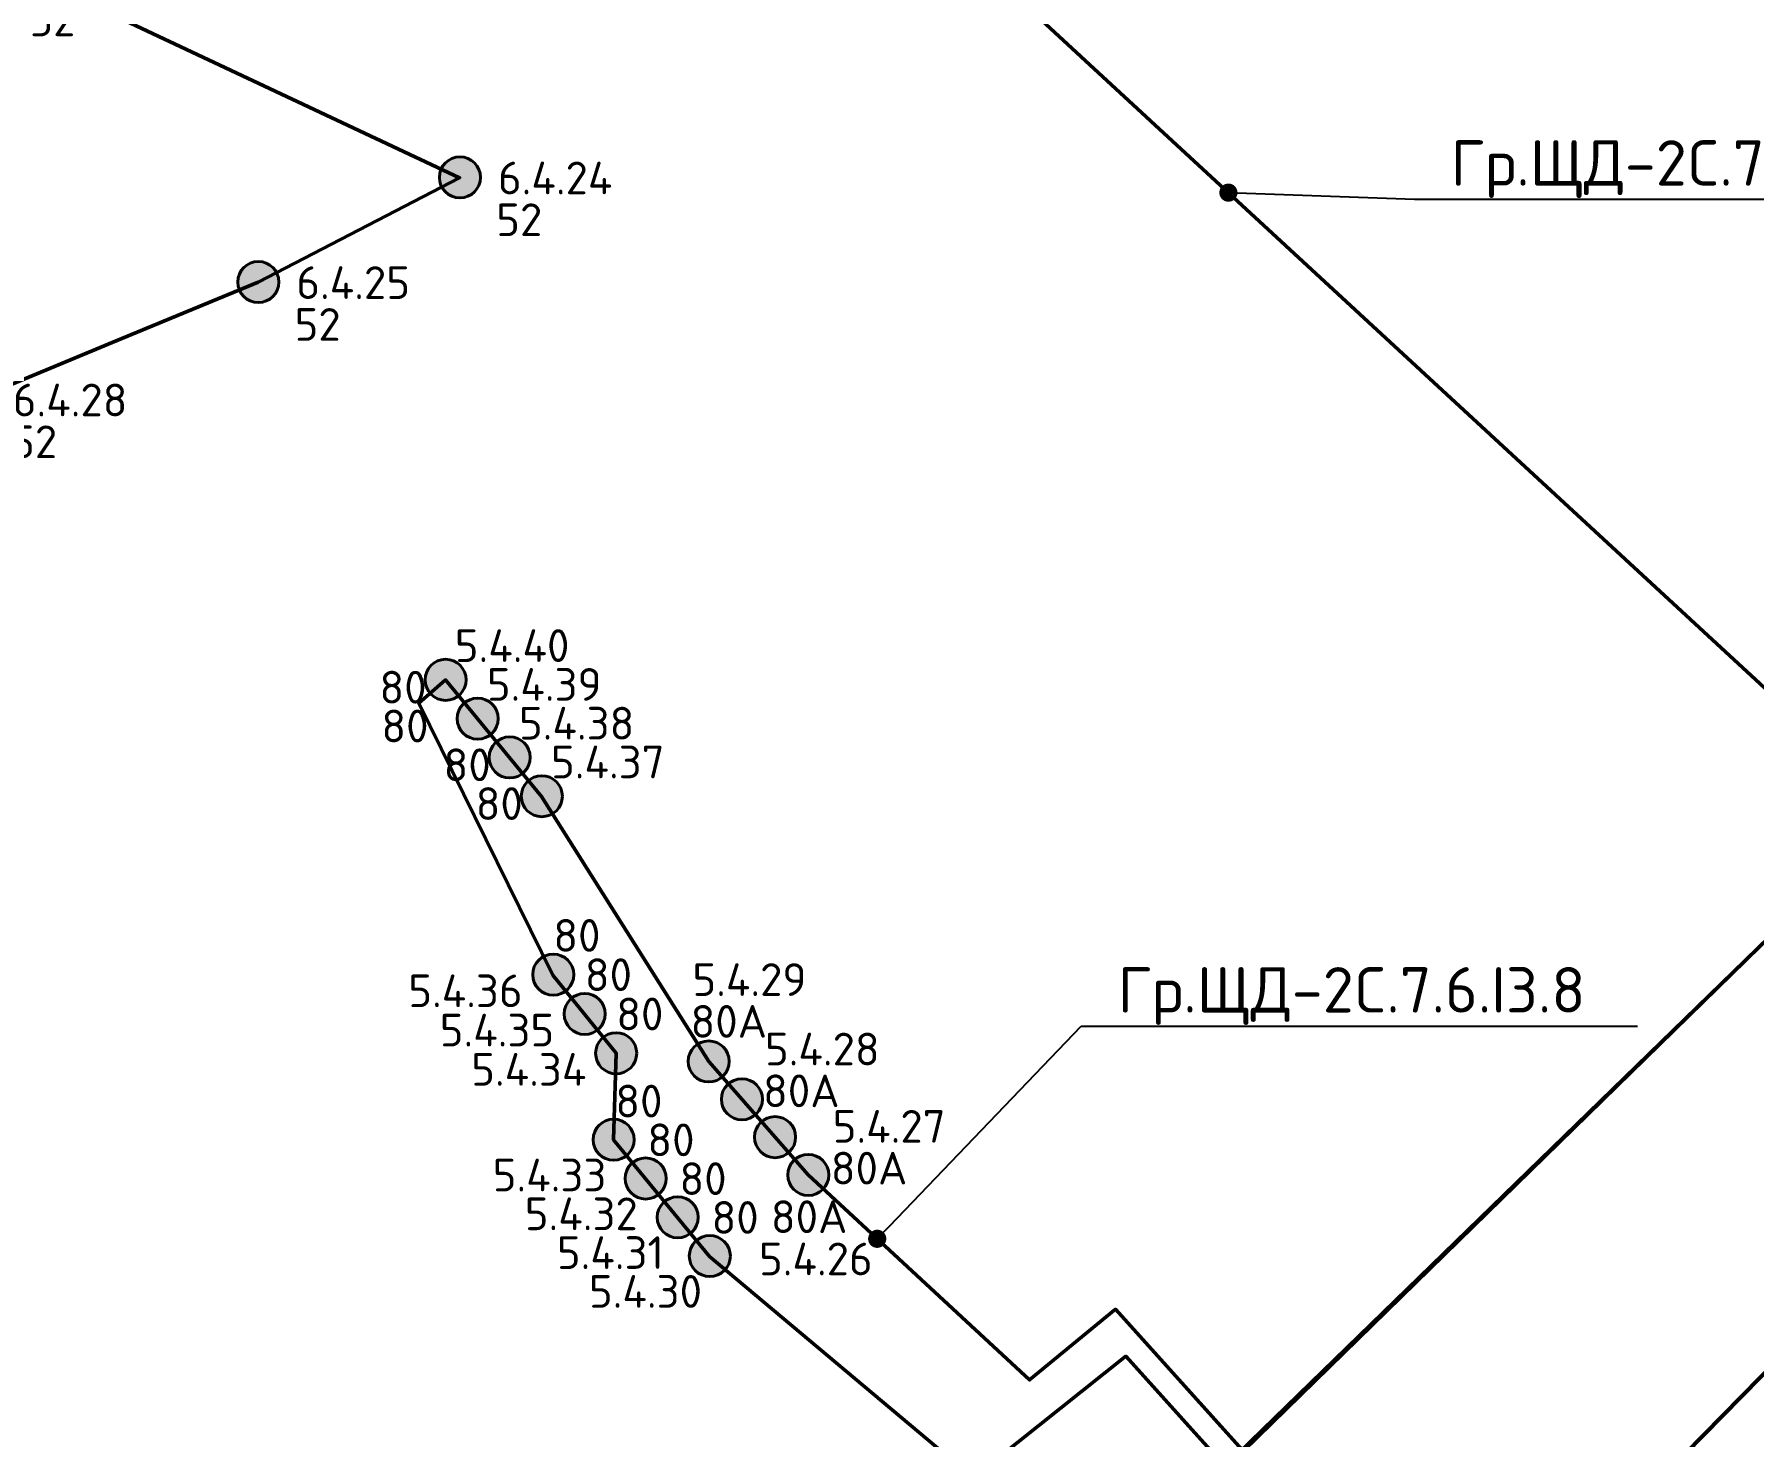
# Model space of a CAD drawing. Header units: millimetres. Extents: x -500444 to 437433, y -1435259 to 1593622.
# Drawn here: x -49587 to -40126, y -1326130 to -1318413 of the extents above; entities that cross this region are included whole.
import ezdxf
from ezdxf import colors
from ezdxf.entities.mleader import LeaderData, LeaderLine
from ezdxf.math import Vec2, Vec3

# ---------------------------------------------------------------- set-up
doc = ezdxf.new("R2010")
doc.units = ezdxf.units.MM
for name, color, linetype, lineweight in [('_Гр.ЩД-2C.7.6.I3.7', 6, 'Continuous', 50), ('_Гр.ЩД-2C.7.6.I3.8', 6, 'Continuous', 50), ('_Гр.ЩД-2C.7.6.I4.3', 6, 'Continuous', 50), ('_Гр.ЩД-2C.7.6.I4.4', 6, 'Continuous', 50), ('DLX_LUM 11', 5, 'Continuous', 40), ('DLX_LUM 4', 5, 'Continuous', 40)]:
    doc.layers.add(name, color=color, linetype=linetype, lineweight=lineweight)
doc.layers.add('DLX_LUM 5', color=7, linetype='Continuous', lineweight=40, true_color=0xfa2205)
doc.styles.add('ISOCPEUR', font='isocpeur.ttf', dxfattribs={"height": 250})
doc.styles.add('TableTextStyle', font='isocpeur.ttf', dxfattribs={"width": 0.9})

# ---------------------------------------------------------------- blocks, each defined once
blk = doc.blocks.new('A$Cab2378fa')
at = {"lineweight": 25, "true_color": 0xfff5f5}
h = blk.add_hatch(color=7, dxfattribs=at)
h.dxf.hatch_style = 1
h.paths.add_polyline_path([(0, 0), (-142, -170, 0.174923), (3, -222, 0.197808), (162, -157)])
h.paths.add_polyline_path([(-163, 158), (0, 0), (148, 178, 0.175398), (3, 230, 0.209014)])
at = {"lineweight": 25}
h = blk.add_hatch(color=256, dxfattribs=at)
h.paths.add_polyline_path([(162, -157, 0.442338), (148, 178), (0, 0)])
h.paths.add_polyline_path([(-142, -170), (0, 0), (-163, 158, 0.430096)])
blk.add_circle((3, 4), 226)
blk = doc.blocks.new('Гр.ЩД-2C.7.6.I3.8')
at = {"layer": '_Гр.ЩД-2C.7.6.I3.8', "color": 18, "true_color": 0x000000, "style": 'TableTextStyle'}
for s, p in [('80', (39677.9, 64258.2, 4000)), ('80', (39688.6, 64044.7, 4000)), ('80', (40030.9, 63831.2, 4000)), ('80', (40207.4, 63617.7, 4000)), ('80', (40634.9, 62892.3, 8000)), ('80', (40808.1, 62676.1, 8000)), ('80', (40981.2, 62459.9, 8000)), ('80А', (41389.9, 62419.1, 4000)), ('80', (40976, 61980.6, 4000)), ('80А', (41789, 62036.9, 4000)), ('80', (41152.5, 61767.1, 4000)), ('80А', (42161.9, 61611.5, 4000)), ('80', (41329, 61553.6, 4000)), ('80', (41505.5, 61340.1, 4000)), ('80А', (41832.1, 61344.1, 4000))]:
    blk.add_text(s, height=180, dxfattribs=at).set_placement(p)
at = {"layer": '_Гр.ЩД-2C.7.6.I3.8', "ltscale": 100, "style": 'TableTextStyle'}
for tag, p in [('55А', (52014.3, 65938.9, 6620)), ('80', (40092.2, 64487, 4000)), ('80', (40268.7, 64273.5, 4000)), ('80', (40445.2, 64060.1, 4000)), ('80', (40621.7, 63846.6, 4000)), ('80А', (41399.9, 62649.1, 4000)), ('80', (39836.3, 62587.4)), ('80', (40009.4, 62371.2)), ('80А', (41799, 62266.9, 4000)), ('80', (40182.6, 62154.9)), ('55', (49154.7, 61958.6, 6620)), ('В2', (63579.6, 61963.2)), ('80А', (42171.9, 61841.5, 4000)), ('80', (40300.9, 61573.6)), ('80', (40477.4, 61360.1)), ('80', (40653.9, 61146.6)), ('80А', (41766.2, 61111.8, 4000)), ('В2', (64767.6, 61046.7)), ('80', (40830.4, 60933.1)), ('55', (58340, 60877, 6620)), ('B2A', (65955.5, 60130.2)), ('В2', (62038.6, 59868.2)), ('B2A', (67143.5, 59213.7)), ('В2', (63226.6, 58951.7)), ('55А', (45778.2, 58758.8, 6620)), ('В2', (68331.4, 58297.2)), ('В2', (64414.5, 58035.2)), ('В2', (69519.4, 57380.7)), ('В2', (65602.5, 57118.7)), ('55', (54982.2, 56612.5, 6620)), ('В2', (70707.3, 56464.2)), ('В2', (66790.4, 56202.2)), ('55', (42307.2, 55779.4, 6620)), ('B2A', (71895.3, 55547.7)), ('В2', (67978.4, 55285.7)), ('B2A', (73083.2, 54631.2)), ('В2', (69166.3, 54369.2)), ('В2', (74271.2, 53714.7)), ('55А', (38566.5, 53264.4, 6620)), ('В2', (70384.1, 53125.3)), ('В2', (75459.1, 52798.3)), ('В2', (76647.1, 51881.8)), ('B2A', (77835, 50965.3)), ('55', (34658.3, 50835.9, 6620)), ('B2A', (79023, 50048.8)), ('55А', (30508.9, 48933, 6620)), ('55', (26242.6, 47273, 6620))]:
    blk.add_attdef(tag, p, '', height=180, dxfattribs=at)
blk = doc.blocks.new('_Dot')
at = {"color": 0, "linetype": 'ByBlock', "lineweight": -2}
blk.add_line((-0.5, 0), (-1, 0), dxfattribs=at)
at = {"color": 0, "linetype": 'ByBlock', "const_width": 0.5}
blk.add_lwpolyline([(-0.25, 0, 1), (0.25, 0, 1)], format="xyb", close=True, dxfattribs=at)
blk = doc.blocks.new('Гр.ЩД-2C.7.6.I4.4')
at = {"layer": '_Гр.ЩД-2C.7.6.I4.4', "color": 18, "true_color": 0x000000, "style": 'TableTextStyle'}
for p in [(37750.7, 67930.4, 8800), (40320, 66830.8, 8800), (39210.4, 66254.7, 8800), (37650.2, 65608.7, 8800)]:
    blk.add_text('52', height=180, dxfattribs=at).set_placement(p)
at = {"layer": '_Гр.ЩД-2C.7.6.I4.4', "ltscale": 100, "style": 'TableTextStyle'}
for tag, p in [('80', (40338.1, 77029.4, 8800)), ('80', (40553.1, 76856.7, 8800)), ('80', (40768.1, 76684, 8800)), ('80', (40983.2, 76511.3, 8800)), ('80', (41198.2, 76338.6, 8800)), ('80', (41413.2, 76165.9, 8800)), ('80', (41628.2, 75993.2, 8800)), ('80', (39584, 74393.5, 8800)), ('80', (39801.5, 74219.5, 8800)), ('80', (40019, 74045.4, 8800)), ('80', (40236.5, 73871.4, 8800)), ('80', (40454, 73697.3, 8800)), ('80А', (43485.7, 73581.3, 8800)), ('80', (40671.5, 73523.3, 8800)), ('80А', (43703.2, 73407.2, 8800)), ('80', (40889, 73349.2, 8800)), ('80А', (43920.7, 73233.2, 8800)), ('80А', (44138.2, 73059.1, 8800)), ('80А', (44355.7, 72885.1, 8800)), ('80А', (44573.2, 72711, 8800)), ('80А', (44790.8, 72537, 8800)), ('80', (41763.8, 70967, 8800)), ('80', (41981.4, 70793, 8800)), ('80', (42198.9, 70618.9, 8800)), ('80', (42416.4, 70444.9, 8800)), ('80', (42633.9, 70270.8, 8800)), ('80', (42851.4, 70096.8, 8800)), ('80', (43068.9, 69922.8, 8800))]:
    blk.add_attdef(tag, p, '', height=180, rotation=30, dxfattribs=at)
for tag, p, height in [('55', (47950.7, 69190.5, 6620), 180), ('52', (37993.4, 68234.1, 8800), 180), ('52', (36501.7, 67454.8, 8800), 180), ('S', (29011.4, 67223), 250), ('52', (40330, 67060.8, 8800), 180), ('52', (34480.8, 66822.3, 8800), 180), ('52', (39220.4, 66484.7, 8800), 180), ('52', (33532.4, 65831, 8800), 180), ('52', (37660.2, 65838.7, 8800), 180), ('52', (32013.7, 65093.7, 8800), 180), ('52', (36168.6, 65059.4, 8800), 180), ('S', (23278, 64203.8), 250), ('52', (30549, 64272.2, 8800), 180), ('52', (34520.2, 64191.6, 8800), 180), ('52', (28519.1, 63636.7, 8800), 180), ('52', (33034, 63418.7, 8800), 180), ('52', (27542.7, 62686.3, 8800), 180), ('52', (31542.3, 62639.3, 8800), 180), ('52', (26048.8, 61911.3, 8800), 180), ('52', (30048.4, 61864.4, 8800), 180), ('52', (24559.4, 61127.5, 8800), 180), ('52', (28628.4, 61051.9, 8800), 180), ('52', (22492.9, 60500.5, 8800), 180), ('52', (27136.7, 60272.5, 8800), 180), ('52', (25642.8, 59497.6, 8800), 180), ('52', (24153.4, 58713.8, 8800), 180)]:
    blk.add_attdef(tag, p, '', height=height, dxfattribs=at)

msp = doc.modelspace()

# ---------------------------------------------------------------- linework, layer by layer
at = {"layer": '_Гр.ЩД-2C.7.6.I3.7', "ltscale": 100}
msp.add_lwpolyline([(-64222.1, -1334555.4), (-63393.5, -1337708.6), (-57897.1, -1335774.9), (-53774.8, -1333800.7), (-50148.7, -1331678.9), (-46457.4, -1329115.4), (-43029.5, -1326289.1), (-39771.5, -1323120.2), (-30102.2, -1332242.7), (-29116.8, -1331260.5), (-14496.1, -1344164.3), (-12791.8, -1342204), (-27411, -1329298.2), (-27291.7, -1327380.8), (-12106.2, -1339922), (-9991.2, -1338718.1), (-15931, -1334135.6)], dxfattribs=at)
at = {"layer": '_Гр.ЩД-2C.7.6.I3.8', "ltscale": 100}
msp.add_lwpolyline([(-52930.8, -1335388), (-49179.4, -1333145.3), (-45360.9, -1330509.5), (-41855.6, -1327602.6), (-43579.9, -1325687.5), (-44420.3, -1326356.5), (-45871.4, -1325138.1), (-46399.4, -1324495.7), (-46385.2, -1324019.9), (-46733, -1323589.4), (-47471.9, -1322093.1), (-47323.9, -1321965), (-46795.9, -1322607.4), (-45875.9, -1324065.1), (-45328, -1324689.9), (-44109.7, -1325818), (-43637, -1325429), (-41764.3, -1327508.8), (-38722.9, -1324413.6)], dxfattribs=at)
at = {"layer": '_Гр.ЩД-2C.7.6.I4.3', "ltscale": 100}
msp.add_lwpolyline([(-64222.1, -1334555.4), (-63393.5, -1337708.6), (-57897.1, -1335774.9), (-53774.8, -1333800.7), (-50148.7, -1331678.9), (-46457.4, -1329115.4), (-42934, -1326209.8), (-39771.5, -1323120.2), (-39346.3, -1322672.3), (-50900.6, -1312003.2)], dxfattribs=at)
at = {"layer": '_Гр.ЩД-2C.7.6.I4.4', "ltscale": 100}
msp.add_lwpolyline([(-49914.9, -1320421.8), (-49158.1, -1320108.5), (-48354.6, -1319775.9), (-47246.6, -1319201.8), (-49549.7, -1318118.2)], dxfattribs=at)

# ---------------------------------------------------------------- block references
at = {"layer": '_Гр.ЩД-2C.7.6.I3.8'}
ref = msp.add_blockref('Гр.ЩД-2C.7.6.I3.8', (-87365.7, -1386353.7), dxfattribs=at)
ref.add_attrib('80А', '5.4.26', (-45599.5, -1325241.9, 4000), dxfattribs={"ltscale": 100, "height": 180, "style": 'TableTextStyle'})
ref.add_attrib('80А', '5.4.27', (-45193.8, -1324512.2, 4000), dxfattribs={"ltscale": 100, "height": 180, "style": 'TableTextStyle'})
ref.add_attrib('80А', '5.4.28', (-45566.7, -1324086.7, 4000), dxfattribs={"ltscale": 100, "height": 180, "style": 'TableTextStyle'})
ref.add_attrib('80А', '5.4.29', (-45965.8, -1323704.6, 4000), dxfattribs={"ltscale": 100, "height": 180, "style": 'TableTextStyle'})
ref.add_attrib('80', '5.4.30', (-46535.3, -1325420.6), dxfattribs={"ltscale": 100, "height": 180, "style": 'TableTextStyle'})
ref.add_attrib('80', '5.4.31', (-46711.8, -1325207.1), dxfattribs={"ltscale": 100, "height": 180, "style": 'TableTextStyle'})
ref.add_attrib('80', '5.4.32', (-46888.3, -1324993.6), dxfattribs={"ltscale": 100, "height": 180, "style": 'TableTextStyle'})
ref.add_attrib('80', '5.4.33', (-47064.8, -1324780.1), dxfattribs={"ltscale": 100, "height": 180, "style": 'TableTextStyle'})
ref.add_attrib('80', '5.4.34', (-47183.2, -1324198.7), dxfattribs={"ltscale": 100, "height": 180, "style": 'TableTextStyle'})
ref.add_attrib('80', '5.4.35', (-47356.3, -1323982.5), dxfattribs={"ltscale": 100, "height": 180, "style": 'TableTextStyle'})
ref.add_attrib('80', '5.4.36', (-47529.5, -1323766.3), dxfattribs={"ltscale": 100, "height": 180, "style": 'TableTextStyle'})
ref.add_attrib('80', '5.4.37', (-46744, -1322507.1, 4000), dxfattribs={"ltscale": 100, "height": 180, "style": 'TableTextStyle'})
ref.add_attrib('80', '5.4.38', (-46920.5, -1322293.6, 4000), dxfattribs={"ltscale": 100, "height": 180, "style": 'TableTextStyle'})
ref.add_attrib('80', '5.4.39', (-47097, -1322080.1, 4000), dxfattribs={"ltscale": 100, "height": 180, "style": 'TableTextStyle'})
ref.add_attrib('80', '5.4.40', (-47273.5, -1321866.6, 4000), dxfattribs={"ltscale": 100, "height": 180, "style": 'TableTextStyle'})
at = {"layer": '_Гр.ЩД-2C.7.6.I4.4'}
ref = msp.add_blockref('Гр.ЩД-2C.7.6.I4.4', (-87365.7, -1386353.7), dxfattribs=at)
ref.add_attrib('52', '6.4.24', (-47035.7, -1319292.9, 8800), dxfattribs={"ltscale": 100, "height": 180, "style": 'TableTextStyle'})
ref.add_attrib('52', '6.4.25', (-48145.3, -1319868.9, 8800), dxfattribs={"ltscale": 100, "height": 180, "style": 'TableTextStyle'})
ref.add_attrib('52', '6.4.28', (-49705.5, -1320514.9, 8800), dxfattribs={"ltscale": 100, "height": 180, "style": 'TableTextStyle'})
at = {"layer": 'DLX_LUM 11', "ltscale": 100, "xscale": 0.5, "yscale": 0.5, "zscale": 0.5}
for p in [(-47246.6, -1319201.8), (-48356.1, -1319777.8)]:
    msp.add_blockref('A$Cab2378fa', p, dxfattribs=at)
at = {"layer": 'DLX_LUM 4', "ltscale": 100, "xscale": 0.5, "yscale": 0.5, "zscale": 0.5}
for p in [(-47325.4, -1321967), (-47148.9, -1322180.5), (-46972.4, -1322393.9), (-46795.9, -1322607.4), (-46733, -1323589.4), (-46559.8, -1323805.6), (-46386.7, -1324021.8), (-46400.9, -1324497.7), (-46224.4, -1324711.1), (-46047.9, -1324924.6), (-45871.4, -1325138.1)]:
    msp.add_blockref('A$Cab2378fa', p, dxfattribs=at)
at = {"layer": 'DLX_LUM 5', "ltscale": 100, "xscale": 0.5, "yscale": 0.5, "zscale": 0.5}
for p in [(-45877.4, -1324067.1), (-45694.8, -1324275.3), (-45512.1, -1324483.6), (-45329.5, -1324691.8)]:
    msp.add_blockref('A$Cab2378fa', p, dxfattribs=at)

# ---------------------------------------------------------------- leaders
at = {"layer": '_Гр.ЩД-2C.7.6.I3.8'}
ml = msp.add_multileader_mtext('Standard', dxfattribs=at)
ml.set_content('Гр.ЩД-2C.7.6.I3.8', color=256, style='ISOCPEUR')
ml.set_leader_properties()
ml.set_arrow_properties(name='DOT')
ml.build(insert=Vec2(0, 0))
ml.multileader.update_dxf_attribs({"has_dogleg": 0, "text_left_attachment_type": 6, "text_right_attachment_type": 6, "arrow_head_size": 100})
ctx = ml.context
ctx.base_point, ctx.char_height, ctx.arrow_head_size, ctx.landing_gap_size, ctx.plane_origin = Vec3(-43825.6, -1323870.9), 250, 100, 200, Vec3(44159.8, -1196423.7)
ctx.left_attachment, ctx.right_attachment = 6, 6
notes = []
notes.append((ctx, [(0, (1, 1, 0), (-43833.6, -1323870.9), (1, 0), 8, [(1, [(-44948.7, -1325041.1)], 0, [])])]))
ctx.mtext.insert, ctx.mtext.flow_direction = Vec3(-43625.6, -1323545.9), 5
at = {"layer": '_Гр.ЩД-2C.7.6.I4.3'}
ml = msp.add_multileader_mtext('Standard', dxfattribs=at)
ml.set_content('Гр.ЩД-2C.7.6.I4.3', color=256, style='ISOCPEUR')
ml.set_leader_properties()
ml.set_arrow_properties(name='DOT')
ml.build(insert=Vec2(0, 0))
ml.multileader.update_dxf_attribs({"has_dogleg": 0, "text_left_attachment_type": 6, "text_right_attachment_type": 6, "arrow_head_size": 100})
ctx = ml.context
ctx.base_point, ctx.char_height, ctx.arrow_head_size, ctx.landing_gap_size, ctx.plane_origin = Vec3(-41992.7, -1319320.1), 250, 100, 200, Vec3(45992.8, -1191873)
ctx.left_attachment, ctx.right_attachment = 6, 6
notes.append((ctx, [(0, (1, 1, 0), (-42000.7, -1319320.1), (1, 0), 8, [(1, [(-43016, -1319283.7)], 0, [])])]))
ctx.mtext.insert, ctx.mtext.flow_direction = Vec3(-41792.7, -1318995.1), 5
for ctx, leaders in notes:
    for number, flags, end, landing, length, lines in leaders:
        leader = LeaderData()
        leader.index, (leader.has_last_leader_line, leader.has_dogleg_vector, leader.attachment_direction) = number, flags
        leader.last_leader_point, leader.dogleg_vector, leader.dogleg_length = Vec3(end), Vec3(landing), length
        for number, points, colour, breaks in lines:
            line = LeaderLine()
            line.index, line.vertices, line.color, line.breaks = number, Vec3.list(points), colors.encode_raw_color(colour), breaks
            leader.lines.append(line)
        ctx.leaders.append(leader)

doc.saveas('drawing.dxf')
